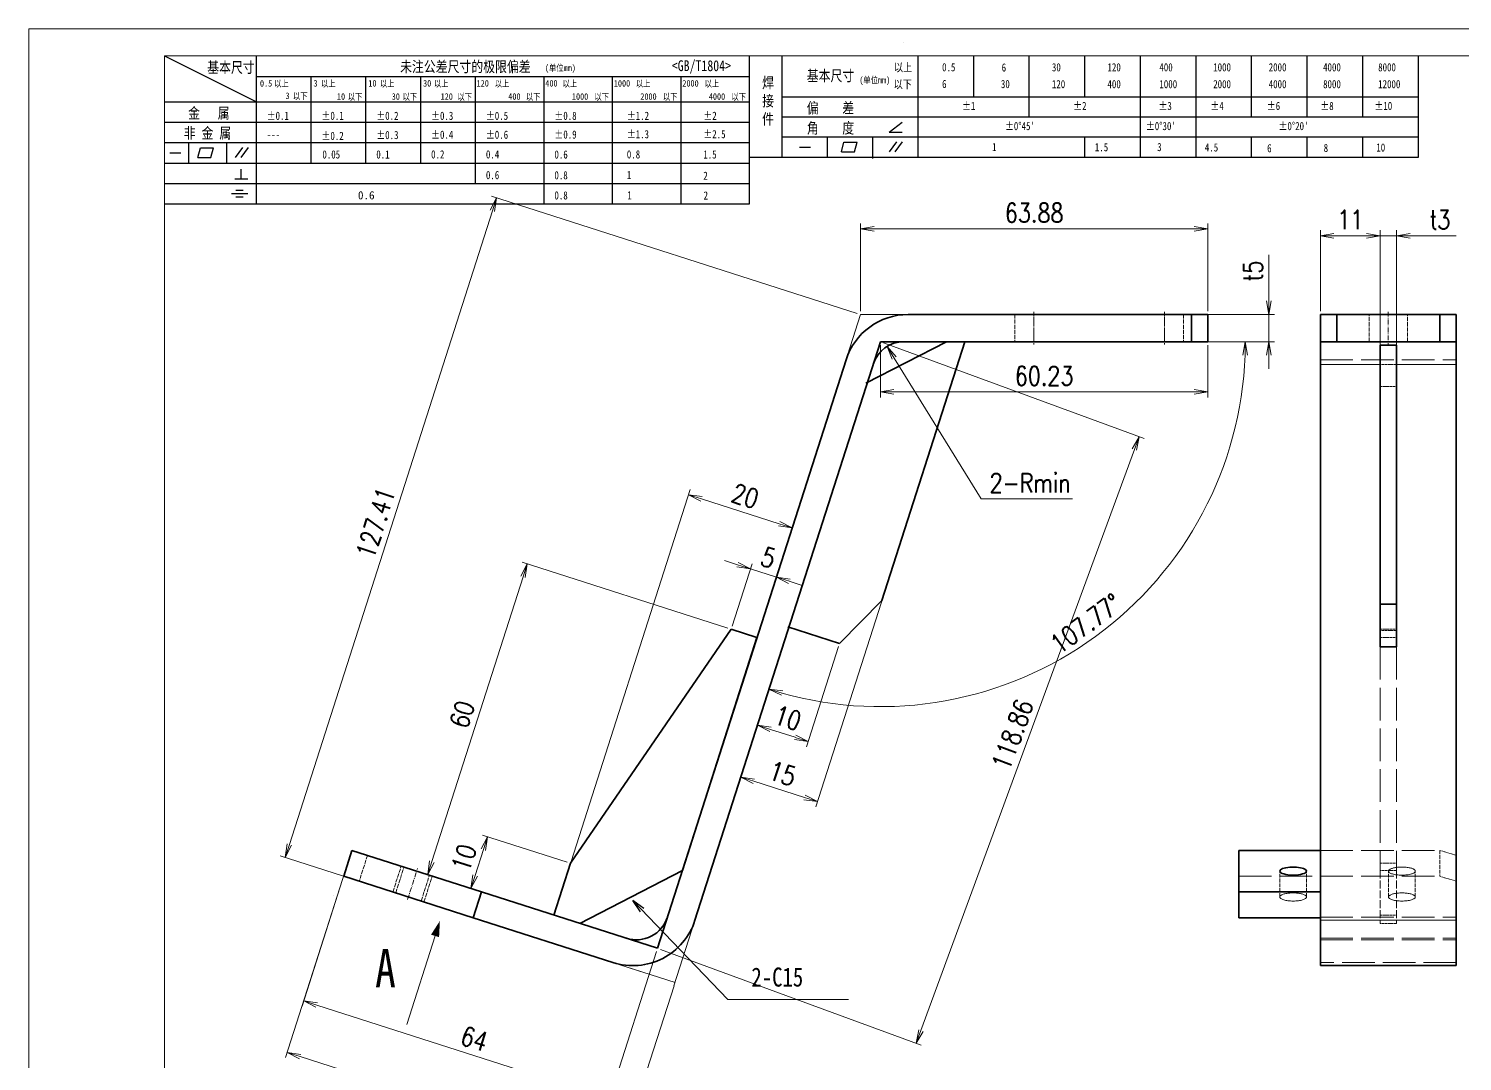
# Model space of a CAD drawing. Header units: millimetres. Extents: x -49572 to 104182, y -50696 to 51993.
# Drawn here: x -47330.2 to -47066.5, y 44978.9 to 45168.9 of the extents above; entities that cross this region are included whole.
import ezdxf
from ezdxf.enums import TextEntityAlignment as Align

# ---------------------------------------------------------------- set-up
doc = ezdxf.new("R2010")
doc.units = ezdxf.units.MM
doc.header["$LTSCALE"] = 0.5
doc.linetypes.add('DASHDOT', pattern=[18.5, 12, -3, 0.5, -3])
doc.linetypes.add('DASHED', pattern=[15, 12, -3])
for name, color, linetype in [('图\\M+19E79\\M+195B6\\M+18E9A', 7, 'Continuous'), ('材质', 7, 'Continuous'), ('车型', 7, 'Continuous')]:
    doc.layers.add(name, color=color, linetype=linetype)
for name, color, linetype, lineweight in [('图框', 7, 'Continuous', 18), ('标注线', 3, 'Continuous', 18), ('细实线', 3, 'Continuous', 18)]:
    doc.layers.add(name, color=color, linetype=linetype, lineweight=lineweight)
doc.layers.add('打印', color=7, linetype='Continuous', lineweight=15, plot=False)
doc.layers.add('打印-禁用', color=7, linetype='Continuous', lineweight=15, plot=False)
doc.styles.add('DIM', font='romans.shx', dxfattribs={"width": 0.8, "bigfont": 'bigfont.shx'})
doc.styles.add('国标', font='simfang.ttf', dxfattribs={"width": 0.8})
doc.dimstyles.new('DEH 1-1', dxfattribs={"dimtxt": 3.5, "dimasz": 2.5, "dimexe": 1, "dimexo": 0.625, "dimgap": 1.2, "dimtad": 1, "dimtoh": 1, "dimdsep": 46, "dimtxsty": 'DIM', "dimblk": 'OPEN', "dimcen": 0, "dimclrd": 8, "dimclre": 8, "dimclrt": 2, "dimazin": 2, "dimtfac": 0.5, "dimtmove": 0, "dimatfit": 3, "dimldrblk": 'OPEN', "dimfxl": 0, "dimtolj": 2, "dimlwd": 18, "dimlwe": 18, "dimarcsym": 0})
doc.dimstyles.new('DEH 1-1$0', dxfattribs={"dimtxt": 3.5, "dimasz": 2.5, "dimexe": 1, "dimexo": 0.625, "dimgap": 1.2, "dimtad": 1, "dimzin": 9, "dimdsep": 46, "dimtxsty": 'DIM', "dimblk": 'OPEN', "dimcen": 0, "dimclrd": 8, "dimclre": 8, "dimclrt": 2, "dimazin": 2, "dimtfac": 0.5, "dimtmove": 0, "dimatfit": 3, "dimldrblk": 'OPEN', "dimfxl": 0, "dimtolj": 2, "dimlwd": 18, "dimlwe": 18, "dimarcsym": 0})
doc.dimstyles.new('DEH 1-1$4', dxfattribs={"dimtxt": 3.5, "dimasz": 2.5, "dimexe": 1, "dimexo": 0.625, "dimgap": 1.2, "dimtad": 1, "dimtoh": 1, "dimdsep": 46, "dimtxsty": 'DIM', "dimblk": 'OPEN', "dimcen": 0, "dimclrd": 8, "dimclre": 8, "dimclrt": 2, "dimazin": 2, "dimtfac": 0.5, "dimtofl": 0, "dimtmove": 0, "dimatfit": 3, "dimldrblk": 'OPEN', "dimfxl": 0, "dimtolj": 2, "dimlwd": 18, "dimlwe": 18, "dimarcsym": 0})

# ---------------------------------------------------------------- blocks, each defined once
blk = doc.blocks.new('GZDEH零件A3图框V01版')
at = {"layer": '图\\M+19E79\\M+195B6\\M+18E9A', "color": 9}
for p, q in [((2882.49, -1554.46), (2899.37, -1562.92)), ((2899.37, -1581.67), (2899.37, -1554.46)), ((2990.09, -1581.67), (2990.09, -1554.46)), ((2996.09, -1573.08), (2996.09, -1554.46)), ((3021.09, -1561.98), (3021.09, -1554.46)), ((3031.31, -1561.98), (3031.31, -1554.46)), ((3041.53, -1561.98), (3041.53, -1554.46)), ((3051.75, -1561.98), (3051.75, -1554.46)), ((3061.98, -1561.98), (3061.98, -1554.46)), ((3072.2, -1561.98), (3072.2, -1554.46)), ((3082.42, -1561.98), (3082.42, -1554.46)), ((3092.64, -1561.98), (3092.64, -1554.46)), ((3102.86, -1561.98), (3102.86, -1554.46)), ((3113.09, -1573.08), (3113.09, -1554.46)), ((2899.37, -1558.24), (2990.09, -1558.24)), ((2909.45, -1574.17), (2909.45, -1558.24)), ((2919.53, -1574.17), (2919.53, -1558.24)), ((2929.61, -1574.17), (2929.61, -1558.24)), ((2939.69, -1577.92), (2939.69, -1558.24)), ((2952.29, -1581.67), (2952.29, -1558.24)), ((2964.89, -1581.67), (2964.89, -1558.24)), ((2977.49, -1581.67), (2977.49, -1558.24)), ((2882.49, -1562.92), (2990.09, -1562.92)), ((2996.09, -1561.98), (3113.09, -1561.98)), ((3021.09, -1573.08), (3021.09, -1561.98)), ((3041.53, -1565.68), (3041.53, -1561.98)), ((3061.98, -1573.08), (3061.98, -1561.98)), ((3072.2, -1573.08), (3072.2, -1561.98)), ((3082.42, -1565.68), (3082.42, -1561.98)), ((3092.64, -1565.68), (3092.64, -1561.98)), ((3102.86, -1565.68), (3102.86, -1561.98)), ((2996.09, -1565.68), (3113.09, -1565.68)), ((2882.49, -1566.67), (2990.09, -1566.67)), ((3015.75, -1568.51), (3018.15, -1566.66)), ((3015.75, -1568.51), (3018.15, -1568.51)), ((2882.49, -1570.42), (2990.09, -1570.42)), ((2886.92, -1574.12), (2886.92, -1570.42)), ((2888.59, -1573.16), (2889.07, -1571.37)), ((2889.07, -1571.37), (2891.48, -1571.37)), ((2891, -1573.16), (2891.48, -1571.37)), ((2893.91, -1574.12), (2893.91, -1570.42)), ((2895.52, -1573.16), (2896.85, -1571.3)), ((2896.6, -1573.16), (2897.94, -1571.3)), ((2996.09, -1569.38), (3113.09, -1569.38)), ((2999.26, -1571.23), (3001.32, -1571.23)), ((3004.42, -1573.08), (3004.42, -1569.38)), ((3006.97, -1572.12), (3007.45, -1570.33)), ((3007.45, -1570.33), (3009.86, -1570.33)), ((3009.39, -1572.12), (3009.86, -1570.33)), ((3012.75, -1573.08), (3012.75, -1569.38)), ((3015.81, -1572.12), (3017.15, -1570.26)), ((3016.89, -1572.12), (3018.23, -1570.26)), ((3051.75, -1573.08), (3051.75, -1569.38)), ((3082.42, -1573.08), (3082.42, -1569.48)), ((3092.64, -1573.08), (3092.64, -1569.38)), ((3102.86, -1573.08), (3102.86, -1569.38)), ((2882.49, -1574.17), (2990.09, -1574.17)), ((2883.43, -1572.27), (2885.49, -1572.27)), ((2888.59, -1573.16), (2891, -1573.16)), ((2990.09, -1573.08), (3113.09, -1573.08)), ((3006.97, -1572.12), (3009.39, -1572.12)), ((3012.75, -1573.33), (3012.75, -1573.08)), ((2896.58, -1577.05), (2896.58, -1575.28)), ((2882.49, -1577.92), (2990.09, -1577.92)), ((2895.42, -1577.05), (2897.81, -1577.05)), ((2895.57, -1579.17), (2896.92, -1579.17)), ((2882.49, -1581.67), (2990.09, -1581.67)), ((2894.79, -1579.77), (2897.77, -1579.77)), ((2895.57, -1580.37), (2896.93, -1580.37))]:
    blk.add_line(p, q, dxfattribs=at)
at = {"layer": '图框', "linetype": 'Continuous'}
for p, q in [((2882.49, -1554.46), (2882.49, -1832.96)), ((3272.49, -1554.46), (2882.49, -1554.46))]:
    blk.add_line(p, q, dxfattribs=at)
at = {"layer": '打印-禁用', "linetype": 'Continuous'}
for p, q in [((2857.49, -1549.46), (2857.49, -1846.46)), ((3277.49, -1549.46), (2857.49, -1549.46))]:
    blk.add_line(p, q, dxfattribs=at)
at = {"layer": '图\\M+19E79\\M+195B6\\M+18E9A', "color": 9, "style": '国标', "width": 0.8}
for s, height, p in [('基本尺寸', 2, (2890.33, -1557.58)), ('未注公差尺寸的极限偏差', 2, (2925.81, -1557.44)), ('<GB/T1804>', 2, (2975.78, -1557.27)), ('以上', 1.5, (3016.64, -1557.33)), ('基本尺寸', 2, (3000.6, -1559.1)), ('0.5', 1.5, (3025.49, -1557.3)), ('6', 1.5, (3036.45, -1557.34)), ('30', 1.5, (3045.69, -1557.31)), ('120', 1.5, (3055.91, -1557.31)), ('400', 1.5, (3065.46, -1557.31)), ('1000', 1.5, (3075.36, -1557.31)), ('2000', 1.5, (3085.57, -1557.31)), ('4000', 1.5, (3095.57, -1557.31)), ('8000', 1.5, (3105.7, -1557.31)), ('30', 1.2, (2930.04, -1560.11)), ('以下', 1.5, (3016.58, -1560.43)), ('6', 1.5, (3025.49, -1560.38)), ('30', 1.5, (3036.31, -1560.39)), ('120', 1.5, (3045.69, -1560.41)), ('400', 1.5, (3055.91, -1560.41)), ('1000', 1.5, (3065.46, -1560.41)), ('2000', 1.5, (3075.36, -1560.41)), ('4000', 1.5, (3085.57, -1560.41)), ('8000', 1.5, (3095.57, -1560.41)), ('12000', 1.5, (3105.7, -1560.41)), ('金   属', 2, (2886.82, -1565.98)), ('偏    差', 2, (3000.6, -1565.04)), ('±1', 1.5, (3029.16, -1564.42)), ('±2', 1.5, (3049.61, -1564.42)), ('±3', 1.5, (3065.3, -1564.42)), ('±4', 1.5, (3074.85, -1564.42)), ('±6', 1.5, (3085.22, -1564.42)), ('±8', 1.5, (3095.06, -1564.42)), ('±10', 1.5, (3105.02, -1564.42)), ('±0.1', 1.5, (2901.27, -1566.23)), ('±0.1', 1.5, (2911.35, -1566.23)), ('±0.2', 1.5, (2921.43, -1566.23)), ('±0.3', 1.5, (2931.51, -1566.23)), ('±0.5', 1.5, (2941.59, -1566.23)), ('±0.8', 1.5, (2954.19, -1566.23)), ('±1.2', 1.5, (2967.51, -1566.23)), ('±2', 1.5, (2981.58, -1566.23)), ('非 金 属', 2, (2886.02, -1569.65)), ('±0.2', 1.5, (2911.35, -1569.92)), ('±0.3', 1.5, (2921.43, -1569.77)), ('±0.4', 1.5, (2931.51, -1569.71)), ('±0.6', 1.5, (2941.59, -1569.71)), ('±0.9', 1.5, (2954.19, -1569.68)), ('±1.3', 1.5, (2967.51, -1569.62)), ('±2.5', 1.5, (2981.58, -1569.61)), ('角    度', 2, (3000.6, -1568.74)), ("±0%%D45'", 1.5, (3037.06, -1568.12)), ("±0%%D30'", 1.5, (3062.98, -1568.12)), ("±0%%D20'", 1.5, (3087.38, -1568.12)), ('---', 1.5, (2901.27, -1569.65)), ('1', 1.5, (3034.69, -1571.98)), ('1.5', 1.5, (3053.59, -1572.01)), ('3', 1.5, (3065.05, -1571.98)), ('4.5', 1.5, (3073.82, -1572.05)), ('6', 1.5, (3085.28, -1572.19)), ('8', 1.5, (3095.68, -1572.15)), ('10', 1.5, (3105.36, -1572.06)), ('0.1', 1.5, (2921.43, -1573.34)), ('0.2', 1.5, (2931.51, -1573.33)), ('0.4', 1.5, (2941.59, -1573.33)), ('0.6', 1.5, (2954.19, -1573.35)), ('0.8', 1.5, (2967.51, -1573.33)), ('1.5', 1.5, (2981.58, -1573.34)), ('0.6', 1.5, (2941.59, -1577.14)), ('0.8', 1.5, (2954.19, -1577.17)), ('1', 1.5, (2967.51, -1577.12)), ('2', 1.5, (2981.58, -1577.26)), ('0.8', 1.5, (2954.19, -1580.87)), ('1', 1.5, (2967.59, -1580.86)), ('2', 1.5, (2981.62, -1580.89))]:
    blk.add_text(s, height=height, dxfattribs=at).set_placement(p)
at = {"layer": '图\\M+19E79\\M+195B6\\M+18E9A', "color": 9, "lineweight": 15, "style": '国标', "width": 0.8}
for s, p in [('(单位mm)', (2952.44, -1557.27)), ('(单位mm)', (3010.27, -1559.51)), ('0.5', (2900.03, -1560.11)), ('以上', (2902.64, -1560.16)), ('3', (2909.88, -1560.11)), ('以上', (2911.25, -1560.16)), ('10', (2919.96, -1560.11)), ('以上', (2922.09, -1560.16)), ('以上', (2932.02, -1560.16)), ('120', (2939.88, -1560.11)), ('以上', (2943.21, -1560.16)), ('400', (2952.52, -1560.11)), ('以上', (2955.68, -1560.16)), ('1000', (2965.12, -1560.11)), ('以上', (2969.16, -1560.16)), ('2000', (2977.72, -1560.11)), ('以上', (2981.8, -1560.16)), ('3', (2904.73, -1562.41)), ('以下', (2906.1, -1562.46)), ('10', (2914.19, -1562.54)), ('以下', (2916.18, -1562.59)), ('30', (2924.27, -1562.54)), ('以下', (2926.26, -1562.59)), ('120', (2933.26, -1562.54)), ('以下', (2936.34, -1562.59)), ('400', (2945.7, -1562.54)), ('以下', (2948.94, -1562.59)), ('1000', (2957.41, -1562.54)), ('以下', (2961.54, -1562.59)), ('2000', (2969.99, -1562.54)), ('以下', (2974.14, -1562.59)), ('4000', (2982.59, -1562.54)), ('以下', (2986.74, -1562.59))]:
    blk.add_text(s, height=1.2, dxfattribs=at).set_placement(p)
at = {"layer": '图\\M+19E79\\M+195B6\\M+18E9A', "color": 9, "lineweight": 13, "style": '国标'}
blk.add_text('0.6', height=1.5, dxfattribs=at).set_placement((2918.05, -1580.85))
at = {"layer": '图\\M+19E79\\M+195B6\\M+18E9A', "color": 9, "insert": (2992.39, -1558.41), "char_height": 2, "width": 3.1877, "attachment_point": 1, "style": '国标'}
blk.add_mtext('焊\\P接\\P件', dxfattribs=at)
at = {"layer": '图\\M+19E79\\M+195B6\\M+18E9A', "color": 9, "insert": (2911.51, -1573.37), "char_height": 1.5, "attachment_point": 7, "style": '国标'}
blk.add_mtext_dynamic_manual_height_columns('0.05', width=5.1982, gutter_width=12.5, heights=[0], dxfattribs=at)
blk = doc.blocks.new('DEH A3')
at = {"layer": '图框'}
blk.add_blockref('GZDEH零件A3图框V01版', (-2857.49, 1846.46), dxfattribs=at)
blk = doc.blocks.new('_Open')
at = {"color": 0, "linetype": 'ByBlock', "lineweight": -2}
for p, q in [((-1, 0.17), (0, 0)), ((-1, -0.17), (0, 0)), ((0, 0), (-1, 0))]:
    blk.add_line(p, q, dxfattribs=at)
blk = doc.blocks.new('*D244')
at = {"layer": 'Defpoints', "color": 0, "transparency": 16777216}
for p in [(-47081.6, 45130.8), (-47092.6, 45116.31), (-47081.6, 45098.91)]:
    blk.add_point(p, dxfattribs=at)
at = {"layer": '标注线', "color": 8, "lineweight": 18, "transparency": 16777216}
for p, q in [((-47092.6, 45116.94), (-47092.6, 45131.8)), ((-47090.1, 45130.8), (-47084.1, 45130.8)), ((-47081.6, 45099.53), (-47081.6, 45131.8))]:
    blk.add_line(p, q, dxfattribs=at)
at = {"layer": '标注线', "color": 8, "lineweight": 18, "transparency": 16777216, "xscale": 2.5, "yscale": 2.5, "zscale": 2.5, "rotation": 180}
blk.add_blockref('_Open', (-47092.6, 45130.8), dxfattribs=at)
at = {"layer": '标注线', "color": 8, "lineweight": 18, "transparency": 16777216, "xscale": 2.5, "yscale": 2.5, "zscale": 2.5}
blk.add_blockref('_Open', (-47081.6, 45130.8), dxfattribs=at)
at = {"layer": '标注线', "color": 2, "transparency": 16777216, "insert": (-47087.1, 45133.75), "char_height": 3.5, "attachment_point": 5, "style": 'DIM'}
blk.add_mtext('\\A2;11', dxfattribs=at)
blk = doc.blocks.new('*D245')
at = {"layer": 'Defpoints', "color": 0, "transparency": 16777216}
for p in [(-47078.6, 45130.8), (-47081.6, 45097.28), (-47078.6, 45097.28)]:
    blk.add_point(p, dxfattribs=at)
at = {"layer": '标注线', "color": 8, "lineweight": 18, "transparency": 16777216}
for p, q in [((-47084.1, 45130.8), (-47086.6, 45130.8)), ((-47081.6, 45097.9), (-47081.6, 45131.8)), ((-47081.6, 45130.8), (-47078.6, 45130.8)), ((-47078.6, 45097.9), (-47078.6, 45131.8)), ((-47076.1, 45130.8), (-47067.6, 45130.8))]:
    blk.add_line(p, q, dxfattribs=at)
at = {"layer": '标注线', "color": 8, "lineweight": 18, "transparency": 16777216, "xscale": 2.5, "yscale": 2.5, "zscale": 2.5}
blk.add_blockref('_Open', (-47081.6, 45130.8), dxfattribs=at)
at = {"layer": '标注线', "color": 8, "lineweight": 18, "transparency": 16777216, "xscale": 2.5, "yscale": 2.5, "zscale": 2.5, "rotation": 180}
blk.add_blockref('_Open', (-47078.6, 45130.8), dxfattribs=at)
at = {"layer": '标注线', "color": 2, "transparency": 16777216, "insert": (-47070.6, 45133.75), "char_height": 3.5, "attachment_point": 5, "style": 'DIM'}
blk.add_mtext('\\A2;{\\Fromans,bigfont|c134;t}3', dxfattribs=at)
blk = doc.blocks.new('*D246')
at = {"layer": 'Defpoints', "color": 0, "transparency": 16777216}
for p in [(-47177.17, 45132.07), (-47177.17, 45116.31), (-47113.29, 45116.31)]:
    blk.add_point(p, dxfattribs=at)
at = {"layer": '标注线', "color": 8, "lineweight": 18, "transparency": 16777216}
for p, q in [((-47177.17, 45116.94), (-47177.17, 45133.07)), ((-47113.29, 45116.94), (-47113.29, 45133.07)), ((-47115.79, 45132.07), (-47174.67, 45132.07))]:
    blk.add_line(p, q, dxfattribs=at)
at = {"layer": '标注线', "color": 8, "lineweight": 18, "transparency": 16777216, "xscale": 2.5, "yscale": 2.5, "zscale": 2.5, "rotation": 180}
blk.add_blockref('_Open', (-47177.17, 45132.07), dxfattribs=at)
at = {"layer": '标注线', "color": 8, "lineweight": 18, "transparency": 16777216, "xscale": 2.5, "yscale": 2.5, "zscale": 2.5}
blk.add_blockref('_Open', (-47113.29, 45132.07), dxfattribs=at)
at = {"layer": '标注线', "color": 2, "transparency": 16777216, "insert": (-47145.23, 45135.02), "char_height": 3.5, "attachment_point": 5, "style": 'DIM'}
blk.add_mtext('\\A2;63.88', dxfattribs=at)
blk = doc.blocks.new('*D247')
at = {"layer": 'Defpoints', "color": 0, "transparency": 16777216}
for p in [(-47272.24, 45012.99), (-47211.29, 44993.46), (-47218.64, 44970.53)]:
    blk.add_point(p, dxfattribs=at)
at = {"layer": '标注线', "color": 8, "lineweight": 18, "transparency": 16777216}
for p, q in [((-47272.43, 45012.39), (-47279.89, 44989.11)), ((-47211.48, 44992.86), (-47218.94, 44969.58)), ((-47277.2, 44989.3), (-47221.02, 44971.29))]:
    blk.add_line(p, q, dxfattribs=at)
at = {"layer": '标注线', "color": 8, "lineweight": 18, "transparency": 16777216, "xscale": 2.5, "yscale": 2.5, "zscale": 2.5}
for p, rotation in [((-47279.58, 44990.06), 162.2334568426718), ((-47218.64, 44970.53), 342.2334568426718)]:
    blk.add_blockref('_Open', p, dxfattribs=dict(at, rotation=rotation))
at = {"layer": '标注线', "color": 2, "transparency": 16777216, "insert": (-47248.21, 44983.1), "char_height": 3.5, "attachment_point": 5, "rotation": 342.2335, "style": 'DIM'}
blk.add_mtext('\\A2;64', dxfattribs=at)
blk = doc.blocks.new('*D248')
at = {"layer": 'Defpoints', "color": 0, "transparency": 16777216}
for p in [(-47177.17, 45116.31), (-47282.99, 45016.43), (-47216.05, 44994.98)]:
    blk.add_point(p, dxfattribs=at)
at = {"layer": '标注线', "color": 8, "lineweight": 18, "transparency": 16777216}
for p, q in [((-47177.77, 45116.5), (-47245.07, 45138.07)), ((-47244.88, 45135.38), (-47282.23, 45018.81)), ((-47216.65, 44995.17), (-47283.95, 45016.74))]:
    blk.add_line(p, q, dxfattribs=at)
at = {"layer": '标注线', "color": 8, "lineweight": 18, "transparency": 16777216, "xscale": 2.5, "yscale": 2.5, "zscale": 2.5}
for p, rotation in [((-47244.12, 45137.76), 72.23318273782951), ((-47282.99, 45016.43), 252.2331827378295)]:
    blk.add_blockref('_Open', p, dxfattribs=dict(at, rotation=rotation))
at = {"layer": '标注线', "color": 2, "transparency": 16777216, "insert": (-47266.36, 45078), "char_height": 3.5, "attachment_point": 5, "rotation": 72.2332, "style": 'DIM'}
blk.add_mtext('\\A2;127.41', dxfattribs=at)
blk = doc.blocks.new('*D249')
at = {"layer": 'Defpoints', "color": 0, "transparency": 16777216}
for p in [(-47119.6, 45116.31), (-47102.06, 45116.31), (-47119.6, 45111.31)]:
    blk.add_point(p, dxfattribs=at)
at = {"layer": '标注线', "color": 8, "lineweight": 18, "transparency": 16777216}
for p, q in [((-47102.06, 45118.81), (-47102.06, 45127.31)), ((-47118.97, 45116.31), (-47101.06, 45116.31)), ((-47102.06, 45111.31), (-47102.06, 45116.31)), ((-47118.97, 45111.31), (-47101.06, 45111.31)), ((-47102.06, 45108.81), (-47102.06, 45106.31))]:
    blk.add_line(p, q, dxfattribs=at)
at = {"layer": '标注线', "color": 8, "lineweight": 18, "transparency": 16777216, "xscale": 2.5, "yscale": 2.5, "zscale": 2.5}
for p, rotation in [((-47102.06, 45116.31), 270), ((-47102.06, 45111.31), 90)]:
    blk.add_blockref('_Open', p, dxfattribs=dict(at, rotation=rotation))
at = {"layer": '标注线', "color": 2, "transparency": 16777216, "insert": (-47105.01, 45124.31), "char_height": 3.5, "attachment_point": 5, "rotation": 90, "style": 'DIM'}
blk.add_mtext('\\A2;{\\Fromans,bigfont|c134;t}5', dxfattribs=at)
blk = doc.blocks.new('*D256')
at = {"layer": 'Defpoints', "color": 0, "transparency": 16777216}
for p in [(-47169.15, 45111.31), (-47116.29, 45111.31), (-47174.86, 45107.14), (-47152.61, 45047.53), (-47207.63, 45004.89)]:
    blk.add_point(p, dxfattribs=at)
at = {"layer": '标注线', "color": 8, "lineweight": 18, "transparency": 16777216}
blk.add_line((-47115.67, 45111.31), (-47105.4, 45111.31), dxfattribs=at)
blk.add_arc((-47173.53, 45111.31), 67.13, 254.3674, 357.866, dxfattribs=at)
at = {"layer": '标注线', "color": 8, "lineweight": 18, "transparency": 16777216, "xscale": 2.5, "yscale": 2.5, "zscale": 2.5}
for p, rotation in [((-47106.4, 45111.31), 88.93300654855334), ((-47194.01, 45047.39), 163.3003961370142)]:
    blk.add_blockref('_Open', p, dxfattribs=dict(at, rotation=rotation))
at = {"layer": '标注线', "color": 2, "transparency": 16777216, "insert": (-47135.7, 45059.47), "char_height": 3.5, "attachment_point": 5, "rotation": 36.1167, "style": 'DIM'}
blk.add_mtext('\\A2;107.77\\M+1818B', dxfattribs=at)
blk = doc.blocks.new('*D257')
at = {"layer": 'Defpoints', "color": 0, "transparency": 16777216}
for p in [(-47172.3, 45110.42), (-47169.15, 45105.31)]:
    blk.add_point(p, dxfattribs=at)
at = {"layer": '标注线', "color": 8, "lineweight": 18, "transparency": 16777216}
for p, q in [((-47154.99, 45082.39), (-47170.99, 45108.29)), ((-47138.19, 45082.39), (-47154.99, 45082.39))]:
    blk.add_line(p, q, dxfattribs=at)
at = {"layer": '标注线', "color": 8, "lineweight": 18, "transparency": 16777216, "xscale": 2.5, "yscale": 2.5, "zscale": 2.5, "rotation": 121.6954933105429}
blk.add_blockref('_Open', (-47172.3, 45110.42), dxfattribs=at)
at = {"layer": '标注线', "color": 2, "transparency": 16777216, "insert": (-47145.99, 45085.34), "char_height": 3.5, "attachment_point": 5, "style": 'DIM'}
blk.add_mtext('\\A2;{\\Fromans,bigfont|c134;2-Rmin}', dxfattribs=at)
blk = doc.blocks.new('*D258')
at = {"layer": 'Defpoints', "color": 0, "transparency": 16777216}
for p in [(-47186.75, 45070.05), (-47172.65, 45065.54), (-47199.19, 45031.22)]:
    blk.add_point(p, dxfattribs=at)
at = {"layer": '标注线', "color": 8, "lineweight": 18, "transparency": 16777216}
for p, q in [((-47186.94, 45069.46), (-47199.49, 45030.27)), ((-47172.84, 45064.94), (-47185.4, 45025.75)), ((-47187.47, 45027.47), (-47196.81, 45030.46))]:
    blk.add_line(p, q, dxfattribs=at)
at = {"layer": '标注线', "color": 8, "lineweight": 18, "transparency": 16777216, "xscale": 2.5, "yscale": 2.5, "zscale": 2.5}
for p, rotation in [((-47199.19, 45031.22), 162.2334026855619), ((-47185.09, 45026.71), 342.2334026855619)]:
    blk.add_blockref('_Open', p, dxfattribs=dict(at, rotation=rotation))
at = {"layer": '标注线', "color": 2, "transparency": 16777216, "insert": (-47191.53, 45031.87), "char_height": 3.5, "attachment_point": 5, "rotation": 342.2334, "style": 'DIM'}
blk.add_mtext('\\A2;15', dxfattribs=at)
blk = doc.blocks.new('*D259')
at = {"layer": 'Defpoints', "color": 0, "transparency": 16777216}
for p in [(-47200.98, 45058.41), (-47256.79, 45013.29), (-47219.29, 45001.27)]:
    blk.add_point(p, dxfattribs=at)
at = {"layer": '标注线', "color": 8, "lineweight": 18, "transparency": 16777216}
for p, q in [((-47201.57, 45058.6), (-47239.43, 45070.73)), ((-47239.25, 45068.04), (-47256.03, 45015.67)), ((-47219.88, 45001.46), (-47257.74, 45013.59))]:
    blk.add_line(p, q, dxfattribs=at)
at = {"layer": '标注线', "color": 8, "lineweight": 18, "transparency": 16777216, "xscale": 2.5, "yscale": 2.5, "zscale": 2.5}
for p, rotation in [((-47238.48, 45070.43), 72.2338025616508), ((-47256.79, 45013.29), 252.2338025616508)]:
    blk.add_blockref('_Open', p, dxfattribs=dict(at, rotation=rotation))
at = {"layer": '标注线', "color": 2, "transparency": 16777216, "insert": (-47250.45, 45042.76), "char_height": 3.5, "attachment_point": 5, "rotation": 72.2338, "style": 'DIM'}
blk.add_mtext('\\A2;60', dxfattribs=at)
blk = doc.blocks.new('*D260')
at = {"layer": 'Defpoints', "color": 0, "transparency": 16777216}
for p in [(-47189.75, 45077.06), (-47231.58, 45012.07), (-47212.53, 45005.96)]:
    blk.add_point(p, dxfattribs=at)
at = {"layer": '标注线', "color": 8, "lineweight": 18, "transparency": 16777216}
for p, q in [((-47231.39, 45012.66), (-47208.49, 45084.12)), ((-47206.42, 45082.4), (-47192.13, 45077.83)), ((-47212.34, 45006.56), (-47189.45, 45078.02))]:
    blk.add_line(p, q, dxfattribs=at)
at = {"layer": '标注线', "color": 8, "lineweight": 18, "transparency": 16777216, "xscale": 2.5, "yscale": 2.5, "zscale": 2.5}
for p, rotation in [((-47208.8, 45083.17), 162.2336557556884), ((-47189.75, 45077.06), 342.2336557556883)]:
    blk.add_blockref('_Open', p, dxfattribs=dict(at, rotation=rotation))
at = {"layer": '标注线', "color": 2, "transparency": 16777216, "insert": (-47198.37, 45082.93), "char_height": 3.5, "attachment_point": 5, "rotation": 342.2337, "style": 'DIM'}
blk.add_mtext('\\A2;20', dxfattribs=at)
blk = doc.blocks.new('*D261')
at = {"layer": 'Defpoints', "color": 0, "transparency": 16777216}
for p in [(-47197.42, 45069.53), (-47200.98, 45058.41), (-47196.22, 45056.88)]:
    blk.add_point(p, dxfattribs=at)
at = {"layer": '标注线', "color": 8, "lineweight": 18, "transparency": 16777216}
for p, q in [((-47199.8, 45070.29), (-47202.18, 45071.06)), ((-47200.79, 45059), (-47197.11, 45070.48)), ((-47192.65, 45068), (-47197.42, 45069.53)), ((-47196.03, 45057.48), (-47192.35, 45068.96)), ((-47190.27, 45067.24), (-47187.89, 45066.48))]:
    blk.add_line(p, q, dxfattribs=at)
at = {"layer": '标注线', "color": 8, "lineweight": 18, "transparency": 16777216, "xscale": 2.5, "yscale": 2.5, "zscale": 2.5}
for p, rotation in [((-47197.42, 45069.53), 342.2330513857686), ((-47192.65, 45068), 162.2330513857686)]:
    blk.add_blockref('_Open', p, dxfattribs=dict(at, rotation=rotation))
at = {"layer": '标注线', "color": 2, "transparency": 16777216, "insert": (-47194.13, 45071.58), "char_height": 3.5, "attachment_point": 5, "rotation": 342.2331, "style": 'DIM'}
blk.add_mtext('\\A2;5', dxfattribs=at)
blk = doc.blocks.new('*D262')
at = {"layer": 'Defpoints', "color": 0, "transparency": 16777216}
for p in [(-47245.77, 45020.26), (-47230.52, 45015.37), (-47233.57, 45005.85)]:
    blk.add_point(p, dxfattribs=at)
at = {"layer": '标注线', "color": 8, "lineweight": 18, "transparency": 16777216}
for p, q in [((-47231.12, 45015.56), (-47246.72, 45020.56)), ((-47248.06, 45013.11), (-47246.53, 45017.88)), ((-47234.17, 45006.04), (-47249.77, 45011.04))]:
    blk.add_line(p, q, dxfattribs=at)
at = {"layer": '标注线', "color": 8, "lineweight": 18, "transparency": 16777216, "xscale": 2.5, "yscale": 2.5, "zscale": 2.5}
for p, rotation in [((-47245.77, 45020.26), 72.23433191194164), ((-47248.82, 45010.73), 252.2343319119416)]:
    blk.add_blockref('_Open', p, dxfattribs=dict(at, rotation=rotation))
at = {"layer": '标注线', "color": 2, "transparency": 16777216, "insert": (-47250.1, 45016.39), "char_height": 3.5, "attachment_point": 5, "rotation": 72.2343, "style": 'DIM'}
blk.add_mtext('\\A2;10', dxfattribs=at)
blk = doc.blocks.new('*D263')
at = {"layer": 'Defpoints', "color": 0, "transparency": 16777216}
for p in [(-47190.35, 45058.8), (-47181.02, 45055.81), (-47196.13, 45040.76)]:
    blk.add_point(p, dxfattribs=at)
at = {"layer": '标注线', "color": 8, "lineweight": 18, "transparency": 16777216}
for p, q in [((-47190.54, 45058.21), (-47196.44, 45039.81)), ((-47181.21, 45055.22), (-47187.1, 45036.82)), ((-47189.18, 45038.54), (-47193.75, 45040))]:
    blk.add_line(p, q, dxfattribs=at)
at = {"layer": '标注线', "color": 8, "lineweight": 18, "transparency": 16777216, "xscale": 2.5, "yscale": 2.5, "zscale": 2.5}
for p, rotation in [((-47196.13, 45040.76), 162.2334026855536), ((-47186.8, 45037.77), 342.2334026855536)]:
    blk.add_blockref('_Open', p, dxfattribs=dict(at, rotation=rotation))
at = {"layer": '标注线', "color": 2, "transparency": 16777216, "insert": (-47190.56, 45042.08), "char_height": 3.5, "attachment_point": 5, "rotation": 342.2334, "style": 'DIM'}
blk.add_mtext('\\A2;10', dxfattribs=at)
blk = doc.blocks.new('*D382')
at = {"layer": 'Defpoints', "color": 0, "transparency": 16777216}
for p in [(-47173.53, 45111.31), (-47113.29, 45111.31), (-47113.29, 45102.07)]:
    blk.add_point(p, dxfattribs=at)
at = {"layer": '标注线', "color": 8, "lineweight": 18, "transparency": 16777216}
for p, q in [((-47173.53, 45110.69), (-47173.53, 45101.07)), ((-47113.29, 45110.69), (-47113.29, 45101.07)), ((-47171.03, 45102.07), (-47115.79, 45102.07))]:
    blk.add_line(p, q, dxfattribs=at)
at = {"layer": '标注线', "color": 8, "lineweight": 18, "transparency": 16777216, "xscale": 2.5, "yscale": 2.5, "zscale": 2.5, "rotation": 180}
blk.add_blockref('_Open', (-47173.53, 45102.07), dxfattribs=at)
at = {"layer": '标注线', "color": 8, "lineweight": 18, "transparency": 16777216, "xscale": 2.5, "yscale": 2.5, "zscale": 2.5}
blk.add_blockref('_Open', (-47113.29, 45102.07), dxfattribs=at)
at = {"layer": '标注线', "color": 2, "transparency": 16777216, "insert": (-47143.41, 45105.02), "char_height": 3.5, "attachment_point": 5, "style": 'DIM'}
blk.add_mtext('\\A2;60.23', dxfattribs=at)
blk = doc.blocks.new('*D383')
at = {"layer": 'Defpoints', "color": 0, "transparency": 16777216}
for p in [(-47173.53, 45111.31), (-47214.53, 44999.74), (-47166.94, 44982.26)]:
    blk.add_point(p, dxfattribs=at)
at = {"layer": '标注线', "color": 8, "lineweight": 18, "transparency": 16777216}
for p, q in [((-47172.94, 45111.1), (-47125, 45093.48)), ((-47126.8, 45091.48), (-47166.08, 44984.61)), ((-47213.94, 44999.53), (-47166, 44981.91))]:
    blk.add_line(p, q, dxfattribs=at)
at = {"layer": '标注线', "color": 8, "lineweight": 18, "transparency": 16777216, "xscale": 2.5, "yscale": 2.5, "zscale": 2.5}
for p, rotation in [((-47125.94, 45093.83), 69.82270313539698), ((-47166.94, 44982.26), 249.822703135397)]:
    blk.add_blockref('_Open', p, dxfattribs=dict(at, rotation=rotation))
at = {"layer": '标注线', "color": 2, "transparency": 16777216, "insert": (-47149.21, 45039.06), "char_height": 3.5, "attachment_point": 5, "rotation": 69.8227, "style": 'DIM'}
blk.add_mtext('\\A2;118.86', dxfattribs=at)
blk = doc.blocks.new('*D384')
at = {"layer": 'Defpoints', "color": 0, "transparency": 16777216}
for p in [(-47270.71, 45017.75), (-47214.53, 44999.74), (-47282.62, 44980.58)]:
    blk.add_point(p, dxfattribs=at)
at = {"layer": '标注线', "color": 8, "lineweight": 18, "transparency": 16777216}
for p, q in [((-47270.9, 45017.15), (-47282.93, 44979.63)), ((-47214.72, 44999.15), (-47226.74, 44961.63)), ((-47228.81, 44963.34), (-47280.24, 44979.82))]:
    blk.add_line(p, q, dxfattribs=at)
at = {"layer": '标注线', "color": 8, "lineweight": 18, "transparency": 16777216, "xscale": 2.5, "yscale": 2.5, "zscale": 2.5}
for p, rotation in [((-47282.62, 44980.58), 162.2336925671857), ((-47226.43, 44962.58), 342.2336925671858)]:
    blk.add_blockref('_Open', p, dxfattribs=dict(at, rotation=rotation))
at = {"layer": '标注线', "color": 2, "transparency": 16777216, "insert": (-47253.63, 44974.39), "char_height": 3.5, "attachment_point": 5, "rotation": 342.2337, "style": 'DIM'}
blk.add_mtext('\\A2;59', dxfattribs=at)

msp = doc.modelspace()

# ---------------------------------------------------------------- linework, layer by layer
at = {"color": 7, "lineweight": 35}
for p, q in [((-47116.292, 45116.314), (-47168.419, 45116.314)), ((-47207.628, 45004.885), (-47173.526, 45111.314)), ((-47173.526, 45111.314), (-47116.292, 45111.314)), ((-47157.983, 45111.314), (-47173.239, 45063.698)), ((-47081.6, 45110.667), (-47081.6, 45063.051)), ((-47078.6, 45110.667), (-47078.6, 45063.051)), ((-47214.525, 44999.745), (-47179.846, 45107.975)), ((-47092.6, 45004.885), (-47092.6, 45107.145)), ((-47067.6, 45107.145), (-47067.6, 45004.885)), ((-47230.52, 45015.371), (-47200.979, 45058.409)), ((-47196.218, 45056.883), (-47209.948, 45014.029)), ((-47270.712, 45017.748), (-47246.904, 45010.12)), ((-47248.429, 45005.358), (-47272.238, 45012.986)), ((-47209.948, 45014.029), (-47228.81, 45004.322)), ((-47214.525, 44999.745), (-47246.904, 45010.12)), ((-47248.429, 45005.358), (-47222.718, 44997.119)), ((-47067.6, 44996.547), (-47092.6, 44996.547))]:
    msp.add_line(p, q, dxfattribs=at)
at = {"color": 1, "linetype": 'DASHED', "lineweight": 13, "ltscale": 0.125}
for p, q in [((-47148.792, 45116.314), (-47148.792, 45111.314)), ((-47145.292, 45111.314), (-47145.292, 45116.314)), ((-47145.292, 45111.314), (-47145.292, 45116.314)), ((-47121.292, 45111.314), (-47121.292, 45116.314)), ((-47121.292, 45111.314), (-47121.292, 45116.314)), ((-47117.792, 45116.314), (-47117.792, 45111.314)), ((-47116.292, 45116.314), (-47116.292, 45111.314)), ((-47083.6, 45111.314), (-47083.6, 45116.314)), ((-47076.6, 45111.314), (-47076.6, 45116.314)), ((-47267.855, 45016.832), (-47269.381, 45012.071)), ((-47257.992, 45008.422), (-47256.467, 45013.183)), ((-47257.992, 45008.422), (-47256.467, 45013.183))]:
    msp.add_line(p, q, dxfattribs=at)
at = {"color": 2, "linetype": 'DASHDOT', "lineweight": 13, "ltscale": 0.150012}
for p, q in [((-47145.292, 45116.814), (-47145.292, 45110.813)), ((-47121.292, 45116.814), (-47121.292, 45110.813)), ((-47080.1, 45116.814), (-47080.1, 45110.813))]:
    msp.add_line(p, q, dxfattribs=at)
at = {"color": 7, "lineweight": 35, "ltscale": 0.075}
for p, q in [((-47116.292, 45116.314), (-47113.292, 45116.314)), ((-47092.6, 45116.314), (-47089.6, 45116.314)), ((-47070.6, 45116.314), (-47067.6, 45116.314)), ((-47113.292, 45111.314), (-47116.292, 45111.314)), ((-47089.6, 45111.314), (-47092.6, 45111.314)), ((-47078.6, 45110.667), (-47081.6, 45110.667)), ((-47070.6, 45111.314), (-47067.6, 45111.314)), ((-47078.6, 45063.051), (-47081.6, 45063.051)), ((-47078.6, 45055.163), (-47081.6, 45055.163))]:
    msp.add_line(p, q, dxfattribs=at)
at = {"color": 7, "lineweight": 35, "ltscale": 0.125}
for p, q in [((-47116.292, 45116.314), (-47116.292, 45111.314)), ((-47113.292, 45116.314), (-47113.292, 45111.314)), ((-47092.6, 45116.314), (-47092.6, 45111.314)), ((-47089.6, 45116.314), (-47089.6, 45111.314)), ((-47070.6, 45116.314), (-47070.6, 45111.314)), ((-47067.6, 45116.314), (-47067.6, 45111.314)), ((-47272.238, 45012.986), (-47270.712, 45017.748))]:
    msp.add_line(p, q, dxfattribs=at)
at = {"color": 7, "lineweight": 35, "ltscale": 0.475}
for p, q in [((-47089.6, 45116.314), (-47070.6, 45116.314)), ((-47089.6, 45111.314), (-47070.6, 45111.314))]:
    msp.add_line(p, q, dxfattribs=at)
at = {"color": 7, "lineweight": 35, "ltscale": 0.416204}
msp.add_line((-47176.175, 45103.695), (-47161.372, 45111.314), dxfattribs=at)
at = {"color": 7, "lineweight": 35, "ltscale": 0.084741}
msp.add_line((-47161.372, 45111.314), (-47157.983, 45111.314), dxfattribs=at)
at = {"color": 7, "lineweight": 35, "ltscale": 0.10423}
for p, q in [((-47092.6, 45107.145), (-47092.6, 45111.314)), ((-47067.6, 45107.145), (-47067.6, 45111.314))]:
    msp.add_line(p, q, dxfattribs=at)
at = {"color": 1, "linetype": 'DASHED', "lineweight": 13}
for p, q in [((-47092.6, 45107.975), (-47067.6, 45107.975)), ((-47190.54, 45058.215), (-47176.175, 45103.048)), ((-47081.6, 45055.163), (-47081.6, 45014.029)), ((-47078.6, 45055.163), (-47078.6, 45014.029)), ((-47092.6, 45017.748), (-47070.6, 45017.748)), ((-47107.6, 45012.986), (-47070.6, 45012.986)), ((-47092.6, 45005.459), (-47067.6, 45005.459)), ((-47092.6, 45001.576), (-47067.6, 45001.576)), ((-47092.6, 45001.289), (-47067.6, 45001.289)), ((-47067.6, 44997.119), (-47092.6, 44997.119))]:
    msp.add_line(p, q, dxfattribs=at)
at = {"color": 7, "lineweight": 13, "ltscale": 0.275}
for p, q in [((-47081.6, 45107.145), (-47092.6, 45107.145)), ((-47067.6, 45107.145), (-47078.6, 45107.145))]:
    msp.add_line(p, q, dxfattribs=at)
at = {"color": 1, "linetype": 'DASHED', "lineweight": 13, "ltscale": 0.075}
for p, q in [((-47078.6, 45107.145), (-47081.6, 45107.145)), ((-47081.6, 45103.048), (-47078.6, 45103.048)), ((-47081.6, 45058.409), (-47078.6, 45058.409)), ((-47078.6, 45058.215), (-47081.6, 45058.215)), ((-47081.6, 45056.883), (-47078.6, 45056.883)), ((-47081.6, 45015.371), (-47078.6, 45015.371)), ((-47078.6, 45014.029), (-47081.6, 45014.029)), ((-47081.6, 45005.848), (-47078.6, 45005.848)), ((-47078.6, 45004.322), (-47081.6, 45004.322))]:
    msp.add_line(p, q, dxfattribs=at)
at = {"color": 7, "lineweight": 35, "ltscale": 0.276941}
msp.add_line((-47173.239, 45063.698), (-47181.017, 45055.81), dxfattribs=at)
at = {"color": 7, "lineweight": 35, "ltscale": 0.197198}
for p, q in [((-47081.6, 45063.051), (-47081.6, 45055.163)), ((-47078.6, 45063.051), (-47078.6, 45055.163))]:
    msp.add_line(p, q, dxfattribs=at)
at = {"color": 7, "lineweight": 35, "ltscale": 0.124992}
msp.add_line((-47200.979, 45058.409), (-47196.218, 45056.883), dxfattribs=at)
at = {"color": 7, "lineweight": 35, "ltscale": 0.249998}
msp.add_line((-47190.54, 45058.862), (-47181.017, 45055.81), dxfattribs=at)
at = {"color": 7, "lineweight": 35, "ltscale": 0.375}
for p, q in [((-47107.6, 45017.748), (-47092.6, 45017.748)), ((-47092.6, 45010.12), (-47107.6, 45010.12)), ((-47092.6, 45005.358), (-47107.6, 45005.358))]:
    msp.add_line(p, q, dxfattribs=at)
at = {"color": 7, "lineweight": 35, "ltscale": 0.19071}
msp.add_line((-47107.6, 45017.748), (-47107.6, 45010.12), dxfattribs=at)
at = {"color": 1, "linetype": 'DASHED', "lineweight": 13, "ltscale": 0.119037}
for p, q in [((-47070.6, 45017.748), (-47070.6, 45012.986)), ((-47100.058, 45009.172), (-47100.058, 45013.934)), ((-47095.142, 45009.172), (-47095.142, 45013.934)), ((-47080.058, 45009.172), (-47080.058, 45013.934)), ((-47075.142, 45009.172), (-47075.142, 45013.934))]:
    msp.add_line(p, q, dxfattribs=at)
at = {"color": 1, "linetype": 'DASHED', "lineweight": 13, "ltscale": 0.078415}
for p, q in [((-47067.6, 45016.832), (-47070.6, 45017.748)), ((-47067.6, 45012.071), (-47070.6, 45012.986))]:
    msp.add_line(p, q, dxfattribs=at)
at = {"color": 1, "linetype": 'DASHED', "lineweight": 13, "ltscale": 0.125002}
for p, q in [((-47263.19, 45010.088), (-47261.665, 45014.849)), ((-47263.19, 45010.088), (-47261.665, 45014.849)), ((-47262.675, 45009.922), (-47261.149, 45014.684)), ((-47262.675, 45009.922), (-47261.149, 45014.684)), ((-47257.476, 45008.257), (-47255.951, 45013.018))]:
    msp.add_line(p, q, dxfattribs=at)
at = {"color": 2, "linetype": 'DASHDOT', "lineweight": 13, "ltscale": 0.150002}
msp.add_line((-47260.486, 45008.696), (-47258.655, 45014.41), dxfattribs=at)
at = {"color": 7, "lineweight": 35, "ltscale": 0.250002}
msp.add_line((-47233.572, 45005.848), (-47230.52, 45015.371), dxfattribs=at)
at = {"color": 1, "linetype": 'DASHED', "lineweight": 13, "ltscale": 0.124996}
msp.add_line((-47257.476, 45008.257), (-47255.951, 45013.018), dxfattribs=at)
at = {"color": 1, "linetype": 'DASHED', "lineweight": 13, "ltscale": 0.242688}
for p, q in [((-47081.6, 45014.029), (-47081.6, 45004.322)), ((-47078.6, 45014.029), (-47078.6, 45004.322))]:
    msp.add_line(p, q, dxfattribs=at)
at = {"color": 7, "lineweight": 13, "ltscale": 2.72958e-05}
msp.add_line((-47274.092, 45009.518), (-47274.091, 45009.518), dxfattribs=at)
at = {"color": 7, "lineweight": 35, "ltscale": 0.124996}
msp.add_line((-47246.904, 45010.12), (-47248.429, 45005.358), dxfattribs=at)
at = {"color": 7, "lineweight": 35, "ltscale": 0.119037}
msp.add_line((-47107.6, 45010.12), (-47107.6, 45005.358), dxfattribs=at)
at = {"color": 1, "linetype": 'DASHED', "lineweight": 13, "ltscale": 0.124992}
msp.add_line((-47228.81, 45004.322), (-47233.572, 45005.848), dxfattribs=at)
at = {"color": 7, "lineweight": 35, "ltscale": 0.208459}
for p, q in [((-47092.6, 44996.547), (-47092.6, 45004.885)), ((-47067.6, 44996.547), (-47067.6, 45004.885))]:
    msp.add_line(p, q, dxfattribs=at)
at = {"color": 7, "lineweight": 13}
msp.add_line((-47067.6, 45004.885), (-47092.6, 45004.885), dxfattribs=at)
at = {"color": 7, "lineweight": 13, "ltscale": 0.427554}
msp.add_line((-47255.43, 45002.013), (-47260.648, 44985.726), dxfattribs=at)
at = {"color": 7, "lineweight": 35, "ltscale": 0.007159}
msp.add_line((-47092.6, 45001.289), (-47092.6, 45001.576), dxfattribs=at)
at = {"color": 1, "linetype": 'DASHED', "lineweight": 13, "ltscale": 0.007159}
msp.add_line((-47067.6, 45001.289), (-47067.6, 45001.576), dxfattribs=at)
at = {"color": 7, "lineweight": 35}
for centre, radius, start, end in [((-47168.419, 45104.314), 12, 90, 162.23363), ((-47169.148, 45105.314), 6, 90, 162.23363), ((-47219.055, 45008.547), 12, 252.23362, 342.23363), ((-47218.408, 45007.289), 6, 252.23362, 342.23363)]:
    msp.add_arc(centre, radius, start, end, dxfattribs=at)
for start_param, end_param in [(3.6415928, 6.2832144), (3.1416217, 3.6415928), (0.0000291, 3.1416217)]:
    msp.add_ellipse((-47097.6, 45013.934), major_axis=(-2.459, 0), ratio=0.3051365, start_param=start_param, end_param=end_param, dxfattribs=at)
at = {"color": 1, "linetype": 'DASHED', "lineweight": 13}
for centre, start_param, end_param in [((-47077.6, 45013.934), 3.6415928, 6.2832144), ((-47077.6, 45013.934), 3.1416217, 3.6415928), ((-47077.6, 45013.934), 0.0000291, 3.1416217), ((-47097.6, 45009.172), 3.6415928, 6.2832144), ((-47097.6, 45009.172), 0.0000291, 3.1416217), ((-47097.6, 45009.172), 3.1416217, 3.6415928), ((-47077.6, 45009.172), 3.6415928, 6.2832144), ((-47077.6, 45009.172), 0.0000291, 3.1416217), ((-47077.6, 45009.172), 3.1416217, 3.6415928)]:
    msp.add_ellipse(centre, major_axis=(-2.459, 0), ratio=0.3051365, start_param=start_param, end_param=end_param, dxfattribs=at)
at = {"color": 7, "lineweight": 13}
msp.add_solid([(-47254.69, 45001.776), (-47254.546, 45004.772), (-47256.169, 45002.25)], dxfattribs=at)
at = {"layer": '打印'}
msp.add_lwpolyline([(-47330.176, 45168.886), (-46910.176, 45168.886), (-46910.176, 44871.886), (-47330.176, 44871.886)], close=True, dxfattribs=at)
at = {"layer": '标注线'}
for p, q in [((-47185.279, 45091.021), (-47177.175, 45116.314)), ((-47154.612, 45116.314), (-47177.175, 45116.314)), ((-47211.485, 44992.849), (-47200.611, 45026.785)), ((-47238.311, 45002.116), (-47211.29, 44993.458))]:
    msp.add_line(p, q, dxfattribs=at)
at = {"layer": '细实线', "ltscale": 2.48512e-05}
msp.add_line((-47169.34, 45166.328), (-47169.34, 45166.327), dxfattribs=at)

# ---------------------------------------------------------------- block references
at = {"layer": '图框'}
msp.add_blockref('DEH A3', (-47330.176, 44871.886), dxfattribs=at)

# ---------------------------------------------------------------- texts
at = {"layer": '材质', "color": 3, "style": '国标', "width": 0.8}
msp.add_text('A', height=7, dxfattribs=at).set_placement((-47264.555, 44992.576), align=Align.CENTER)
at = {"layer": '车型', "color": 3, "style": '国标', "width": 0.8}
msp.add_text('2-C15', height=3.5, dxfattribs=at).set_placement((-47192.482, 44992.695), align=Align.CENTER)

# ---------------------------------------------------------------- dimensions: what is measured, and where the dimension line sits
at = {"layer": '标注线'}
for p1, p2, distance, picture, middle in [((-47177.175, 45116.314), (-47216.052, 44994.984), -70.294, '*D248', (-47266.364, 45077.999)), ((-47231.579, 45012.068), (-47212.532, 45005.965), 74.661, '*D260', (-47198.374, 45082.926)), ((-47196.218, 45056.883), (-47200.979, 45058.409), -11.678, '*D261', (-47194.135, 45071.576)), ((-47200.979, 45058.409), (-47219.287, 45001.271), -39.382, '*D259', (-47250.446, 45042.757)), ((-47233.571, 45005.848), (-47230.52, 45015.371), 16.01, '*D262', (-47250.102, 45016.394)), ((-47272.238, 45012.986), (-47211.29, 44993.458), -24.077, '*D247', (-47248.21, 44983.103))]:
    dim = msp.add_aligned_dim(p1=p1, p2=p2, distance=distance, dimstyle='DEH 1-1$0', dxfattribs=at)
    dim.commit()
    dim.dimension.update_dxf_attribs({"geometry": picture, "text_midpoint": middle})
for base, p1, p2, picture, middle in [((-47177.175, 45132.071), (-47113.292, 45116.314), (-47177.175, 45116.314), '*D246', (-47145.233, 45135.021)), ((-47081.6, 45130.795), (-47092.6, 45116.314), (-47081.6, 45098.908), '*D244', (-47087.1, 45133.745))]:
    dim = msp.add_linear_dim(base=base, p1=p1, p2=p2, dimstyle='DEH 1-1$0', dxfattribs=at)
    dim.commit()
    dim.dimension.update_dxf_attribs({"geometry": picture, "text_midpoint": middle})
dim = msp.add_linear_dim(base=(-47078.6, 45130.795), p1=(-47081.6, 45097.276), p2=(-47078.6, 45097.276), text='{\\Fromans,bigfont|c134;t}<>', dimstyle='DEH 1-1$0', dxfattribs=at)
dim.commit()
dim.dimension.update_dxf_attribs({"geometry": '*D245', "text_midpoint": (-47070.6, 45133.745)})
dim = msp.add_linear_dim(base=(-47102.061, 45116.314), p1=(-47119.6, 45111.314), p2=(-47119.6, 45116.314), angle=90, text='{\\Fromans,bigfont|c134;t}<>', dimstyle='DEH 1-1$0', dxfattribs=at)
dim.commit()
dim.dimension.update_dxf_attribs({"geometry": '*D249', "text_midpoint": (-47105.011, 45124.314)})
for p1, p2, distance, override, picture, middle in [((-47173.526, 45111.314), (-47214.525, 44999.745), 50.695, {"dimarcsym": 1}, '*D383', (-47149.211, 45039.061)), ((-47173.526, 45111.314), (-47113.292, 45111.314), -9.247, {"dimarcsym": 1}, '*D382', (-47143.409, 45105.017)), ((-47181.017, 45055.81), (-47190.352, 45058.802), 18.941, {"dimdec": 0}, '*D263', (-47190.564, 45042.077)), ((-47214.525, 44999.745), (-47270.712, 45017.748), 39.028, {"dimarcsym": 1}, '*D384', (-47253.627, 44974.389))]:
    dim = msp.add_aligned_dim(p1=p1, p2=p2, distance=distance, dimstyle='DEH 1-1$0', override=override, dxfattribs=at)
    dim.commit()
    dim.dimension.update_dxf_attribs({"geometry": picture, "text_midpoint": middle})
dim = msp.add_angular_dim_2l(base=(-47152.61, 45047.529), line1=((-47169.148, 45111.314), (-47116.292, 45111.314)), line2=((-47207.628, 45004.885), (-47174.862, 45107.145)), dimstyle='DEH 1-1', dxfattribs=at)
dim.commit()
dim.dimension.update_dxf_attribs({"geometry": '*D256', "text_midpoint": (-47135.698, 45059.471)})
dim = msp.add_radius_dim(center=(-47169.148, 45105.314), mpoint=(-47172.301, 45110.419), text='{\\Fromans,bigfont|c134;2-Rmin}', dimstyle='DEH 1-1$4', override={"dimtmove": 1}, dxfattribs=at)
dim.commit()
dim.dimension.update_dxf_attribs({"geometry": '*D257', "text_midpoint": (-47154.994, 45082.393), "dimtype": 164})
dim = msp.add_linear_dim(base=(-47199.189, 45031.222), p1=(-47172.651, 45065.536), p2=(-47186.747, 45070.053), angle=162.2334, dimstyle='DEH 1-1$0', override={"dimdec": 0}, dxfattribs=at)
dim.commit()
dim.dimension.update_dxf_attribs({"geometry": '*D258', "text_midpoint": (-47192.433, 45029.057), "dimtype": 161})

# ---------------------------------------------------------------- leaders
msp.add_leader([(-47219.055, 45008.547), (-47201.565, 44990.338), (-47179.397, 44990.338)], dimstyle='DEH 1-1', override={"dimgap": 1.2, "dimtad": 1}, dxfattribs=at)

doc.saveas('drawing.dxf')
